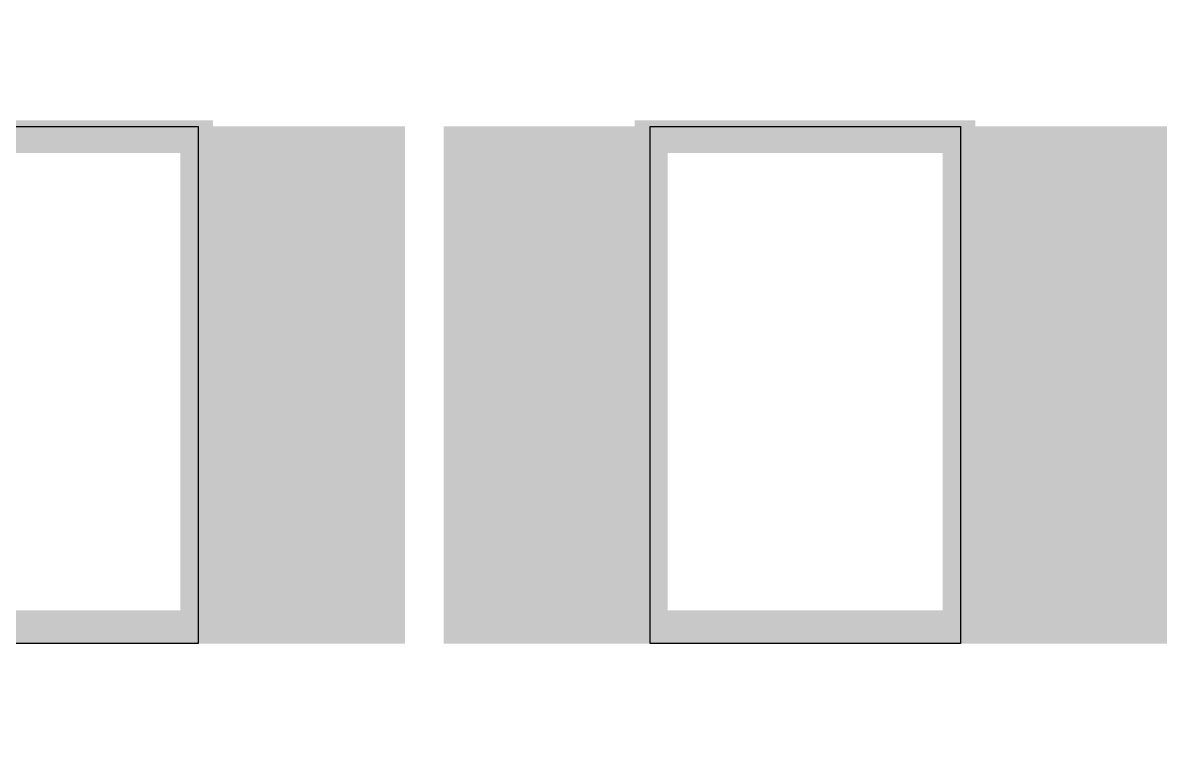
# Model space of a CAD drawing. Extents: x -0.1 to 65.1, y -1.2 to 30.1.
# Drawn here: x 18.022 to 22.45, y 4.9 to 7.7 of the extents above; entities that cross this region are included whole.
import ezdxf

# ---------------------------------------------------------------- set-up
doc = ezdxf.new("R2010")
doc.units = 0
doc.header["$MEASUREMENT"] = 0
doc.linetypes.add('KEEPOUT_00001000$0', pattern=[2, 1, 1])
doc.layers.get('0').update_dxf_attribs({"linetype": 'CONTINUOUS'})
for name, color, linetype in [('DRIL_NPLTE_THRU_01', 3, 'CONTINUOUS'), ('DRIL_NPLTE_THRU_02', 171, 'CONTINUOUS'), ('DRIL_NPLTE_THRU_03', 34, 'CONTINUOUS'), ('DRIL_NPLTE_THRU_04', 222, 'CONTINUOUS'), ('DRIL_NPLTE_THRU_05', 171, 'CONTINUOUS'), ('DRIL_NPLTE_THRU_06', 186, 'CONTINUOUS'), ('DRIL_NPLTE_THRU_07', 171, 'CONTINUOUS'), ('DRIL_NPLTE_THRU_08', 2, 'CONTINUOUS'), ('KEEPOUT_01', 1, 'CONTINUOUS'), ('PADS_BOT', 56, 'CONTINUOUS'), ('PADS_INNER', 96, 'CONTINUOUS'), ('PADS_TOP', 96, 'CONTINUOUS'), ('PART_TOP_2DLINE_00', 254, 'CONTINUOUS')]:
    doc.layers.add(name, color=color, linetype=linetype)

# ---------------------------------------------------------------- blocks, each defined once
blk = doc.blocks.new('SMOOTH_0$127')
at = {"const_width": 0.0635}
blk.add_lwpolyline([(-0.03175, 0, 1), (0.03175, 0, 1)], format="xyb", close=True, dxfattribs=at)
blk = doc.blocks.new('PART_BODY_TOP_75')
at = {"layer": 'KEEPOUT_01', "linetype": 'KEEPOUT_00001000$0'}
blk.add_lwpolyline([(-0.6, 1), (0.6, 1), (0.6, -1), (-0.6, -1)], close=True, dxfattribs=at)
at = {"layer": 'PART_TOP_2DLINE_00', "const_width": 0.127}
blk.add_lwpolyline([(-0.59436, 0.93472), (0.5969, 0.93472), (0.5969, -0.96012), (-0.59436, -0.96012)], close=True, dxfattribs=at)
at = {"layer": 'PART_TOP_2DLINE_00'}
for p in [(-0.59436, 0.93472), (0.5969, 0.93472), (-0.59436, -0.96012), (0.5969, -0.96012)]:
    blk.add_blockref('SMOOTH_0$127', p, dxfattribs=at)
blk = doc.blocks.new('DRIL_HOLE_0')
blk.add_lwpolyline([(0, 0, 1), (0, 0, 1)], format="xyb", close=True)
blk = doc.blocks.new('PAD_0')
blk.add_lwpolyline([(0, 0, 1), (0, 0, 1)], format="xyb", close=True)
blk = doc.blocks.new('PAD_2')
at = {"const_width": 0.8}
blk.add_lwpolyline([(-1, 0), (1, 0)], dxfattribs=at)
blk = doc.blocks.new('STK_TOP_17')
at = {"layer": 'DRIL_NPLTE_THRU_01'}
blk.add_blockref('DRIL_HOLE_0', (0, 0), dxfattribs=at)
at = {"layer": 'DRIL_NPLTE_THRU_02'}
blk.add_blockref('DRIL_HOLE_0', (0, 0), dxfattribs=at)
at = {"layer": 'DRIL_NPLTE_THRU_03'}
blk.add_blockref('DRIL_HOLE_0', (0, 0), dxfattribs=at)
at = {"layer": 'DRIL_NPLTE_THRU_04'}
blk.add_blockref('DRIL_HOLE_0', (0, 0), dxfattribs=at)
at = {"layer": 'DRIL_NPLTE_THRU_05'}
blk.add_blockref('DRIL_HOLE_0', (0, 0), dxfattribs=at)
at = {"layer": 'DRIL_NPLTE_THRU_06'}
blk.add_blockref('DRIL_HOLE_0', (0, 0), dxfattribs=at)
at = {"layer": 'DRIL_NPLTE_THRU_07'}
blk.add_blockref('DRIL_HOLE_0', (0, 0), dxfattribs=at)
at = {"layer": 'DRIL_NPLTE_THRU_08'}
blk.add_blockref('DRIL_HOLE_0', (0, 0), dxfattribs=at)
at = {"layer": 'PADS_BOT'}
blk.add_blockref('PAD_0', (0, 0), dxfattribs=at)
at = {"layer": 'PADS_INNER'}
blk.add_blockref('PAD_0', (0, 0), dxfattribs=at)
at = {"layer": 'PADS_TOP', "rotation": 90}
blk.add_blockref('PAD_2', (0, 0), dxfattribs=at)
blk = doc.blocks.new('SYM_TOP_21')
for name, p in [('STK_TOP_17', (-1, 0)), ('STK_TOP_17', (1, 0)), ('PART_BODY_TOP_75', (0, 0))]:
    blk.add_blockref(name, p)
blk = doc.blocks.new('PART_TOP_3')
blk.add_blockref('SYM_TOP_21', (0, 0))
blk = doc.blocks.new('PART_TOP_88')
blk.add_blockref('SYM_TOP_21', (0, 0))

msp = doc.modelspace()

# ---------------------------------------------------------------- block references
at = {"rotation": 180}
for name, p in [('PART_TOP_88', (18.1, 6.3)), ('PART_TOP_3', (21.05, 6.3))]:
    msp.add_blockref(name, p, dxfattribs=at)

doc.saveas('drawing.dxf')
